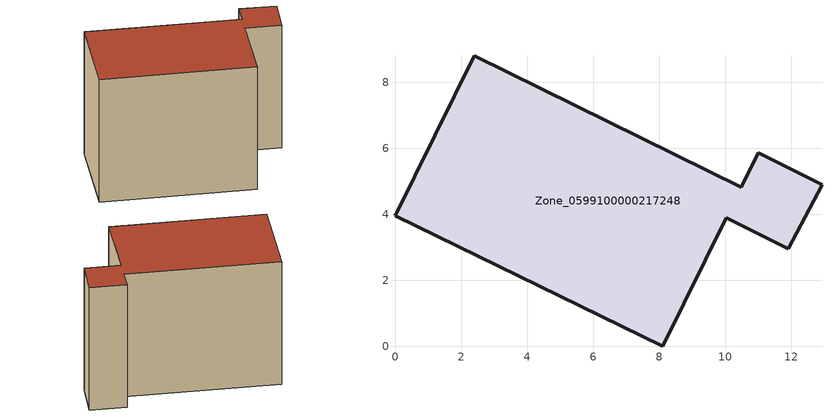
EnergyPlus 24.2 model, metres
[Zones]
Zone_0599100000217248
 floor ground (C_G): 10.48,4.82 10.99,5.86 12.93,4.9 11.91,2.96 10.02,3.89 8.1,0 0,3.96 2.39,8.81 z0
 wall outside (C_F): 2.39,8.81 0,3.96 8.1,0 10.02,3.89 11.91,2.96 12.93,4.9 10.99,5.86 10.48,4.82 2.39,8.81 z0:8
 roof outside (C_R): 10.02,3.89 11.91,2.96 12.93,4.9 10.99,5.86 10.48,4.82 2.39,8.81 0,3.96 8.1,0 z8
[BUILDING]
Pand.0599100000217248: North Axis=0; Terrain=City; Loads Convergence Tolerance Value=0.04; Temperature Convergence Tolerance Value=0.4; Solar Distribution=FullExterior; Maximum Number of Warmup Days=25; Minimum Number of Warmup Days=1
[Site:Location]
Rotterdam.The.Hague.AP_ZH_NLD Design_Conditions: Latitude=51.96; Longitude=4.45; Time Zone=1; Elevation=-4.5
[SITE:GROUNDTEMPERATURE:BUILDINGSURFACE]
18, 18, 18, 18, 18, 18, 18, 18, 18, 18, 18, 18
[MATERIAL] Thermal Absorptance=0.9; Solar Absorptance=0.7; Visible Absorptance=0.7
Name | Roughness | Thickness | Conductivity | Density | Specific Heat
G.TI.1975-1991 | MediumSmooth | 0.15 | 0.288461 | 540 | 1210
F.TI.1975-1991 | Rough | 0.3 | 0.230769 | 1920 | 840
R.TI.1975-1991 | MediumRough | 0.2 | 0.153846 | 1500 | 1000
[CONSTRUCTION]
C_G: G.TI.1975-1991
C_F: F.TI.1975-1991
C_R: R.TI.1975-1991
[ZONE]
Zone_0599100000217248: Type=1; Multiplier=1; Ceiling Height=Autocalculate; Volume=Autocalculate; Floor Area=autocalculate; Part of Total Floor Area=Yes
[ZONEINFILTRATION:DESIGNFLOWRATE]
Infil_Zone_0599100000217248: Zone or ZoneList or Space or SpaceList=Zone_0599100000217248; Schedule=AlwaysOn; Design Flow Rate Calculation Method=Flow/Area; Flow Rate per Floor Area=0.003; Constant Term Coefficient=1; Temperature Term Coefficient=0; Velocity Term Coefficient=0; Velocity Squared Term Coefficient=0
[HVACTEMPLATE:ZONE:IDEALLOADSAIRSYSTEM]
Zone_0599100000217248: Maximum Heating Supply Air Temperature=50; Minimum Cooling Supply Air Temperature=13; Maximum Heating Supply Air Humidity Ratio=0.0156; Minimum Cooling Supply Air Humidity Ratio=0.0077; Heating Limit=NoLimit; Cooling Limit=NoLimit; Dehumidification Control Type=ConstantSensibleHeatRatio; Cooling Sensible Heat Ratio=0.7; Dehumidification Setpoint=60; Humidification Control Type=None; Humidification Setpoint=30; Outdoor Air Method=None; Outdoor Air Flow Rate per Person=0.00944; Outdoor Air Flow Rate per Zone Floor Area=0; Outdoor Air Flow Rate per Zone=0; Demand Controlled Ventilation Type=None; Outdoor Air Economizer Type=NoEconomizer; Heat Recovery Type=None; Sensible Heat Recovery Effectiveness=0.7; Latent Heat Recovery Effectiveness=0.65
[ZONECONTROL:THERMOSTAT]
ThermostatControl_Zone_0599100000217248: Zone or ZoneList=Zone_0599100000217248; Control Type Schedule=DualSetpointControlType; Control 1=Thermostat_Zone_0599100000217248; Temperature Difference Between Cutout And Setpoint=0
[THERMOSTATSETPOINT:DUALSETPOINT]
Thermostat_Zone_0599100000217248: Heating Setpoint Temperature Schedule=HeatingSetpoint_Zone_0599100000217248; Cooling Setpoint Temperature Schedule=CoolingSetpoint_Zone_0599100000217248
[SCHEDULE:COMPACT]
HeatingSetpoint_Zone_0599100000217248: Through: 12/31, For: AllDays, Until: 24:00, 21
CoolingSetpoint_Zone_0599100000217248: Through: 12/31, For: AllDays, Until: 24:00, 24
DualSetpointControlType: Through: 12/31, For: AllDays, Until: 24:00, 4
AlwaysOn: Through: 12/31, For: AllDays, Until: 24:00, 1
